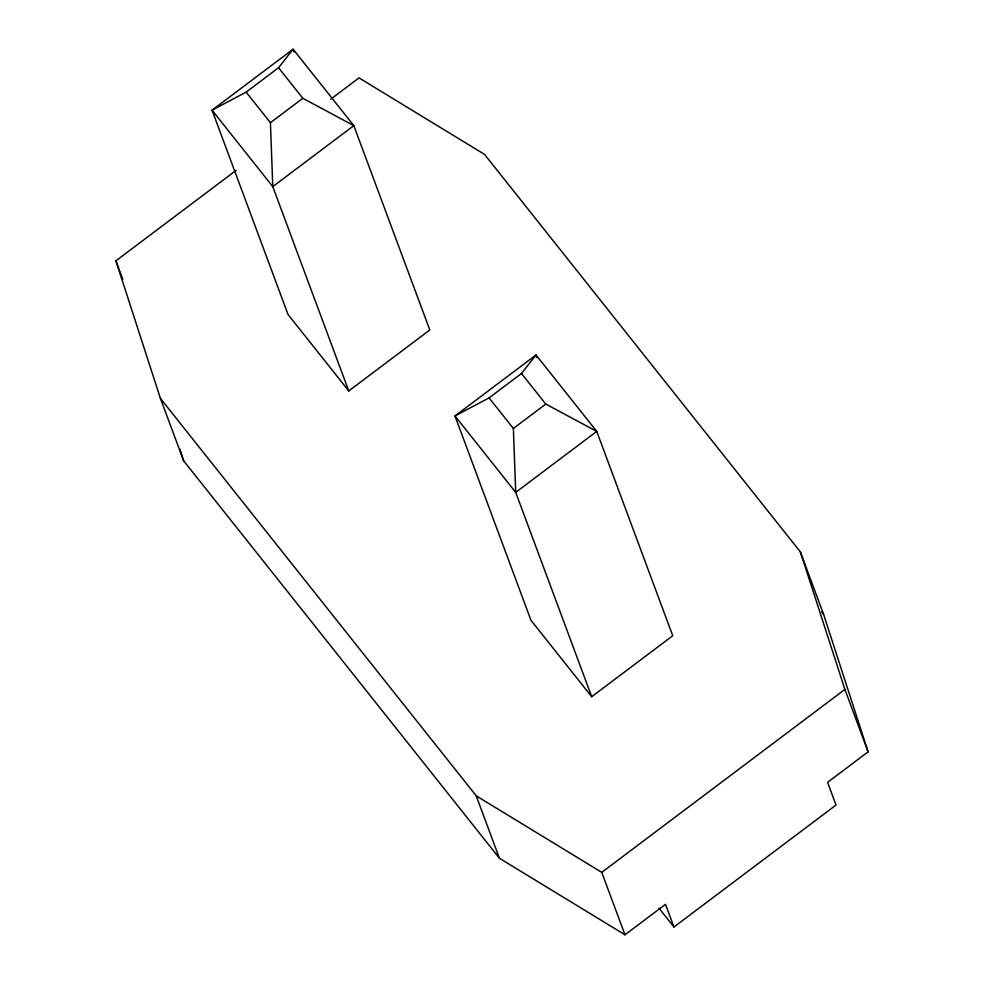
<?xml version="1.0" encoding="UTF-8"?>
<svg xmlns="http://www.w3.org/2000/svg" width="984" height="984" viewBox="0 0 984 984"><rect width="100%" height="100%" fill="white"/><g stroke="black" fill="none" stroke-linecap="round" stroke-linejoin="round"><path stroke-width="1.48" d="M348.767 390.956L272.777 186.628L212.052 110.183L246.135 92.115L278.546 67.724L293.084 49.2L353.822 125.645L429.811 329.972L348.767 390.956L288.041 314.511L212.052 110.183L293.084 49.2L294.154 52.078M591.704 696.721L515.714 492.381L454.977 415.949L489.073 397.88L521.483 373.489L536.022 354.966L596.747 431.398L672.749 635.738L591.704 696.721L530.966 620.277L454.977 415.949L536.022 354.966L537.092 357.844M270.428 122.692L302.838 98.302L353.822 125.645L272.777 186.628L270.428 122.692L246.135 92.115M330.772 99.138L359.012 77.896L484.571 154.414L800.373 551.913L823.596 614.348L868.097 751.85L827.581 782.341L836.031 805.047L673.942 927.014L665.504 904.308L624.988 934.8L499.429 858.269L183.627 460.783L160.404 398.348L115.903 260.834L236.234 170.293M513.365 428.458L545.776 404.067L596.747 431.398L515.714 492.381L513.365 428.458L489.073 397.88M160.404 398.348L476.219 795.835L601.765 872.365L844.887 689.415L800.373 551.913M821.689 611.95L823.596 614.348M278.546 67.724L302.838 98.302M521.483 373.489L545.776 404.067M658.997 908.195L673.942 927.014M844.887 689.415L868.097 751.85M601.765 872.365L624.988 934.8M476.219 795.835L499.429 858.269M115.903 260.834L122.754 279.284M179.875 449.208L183.627 460.783"/></g></svg>
